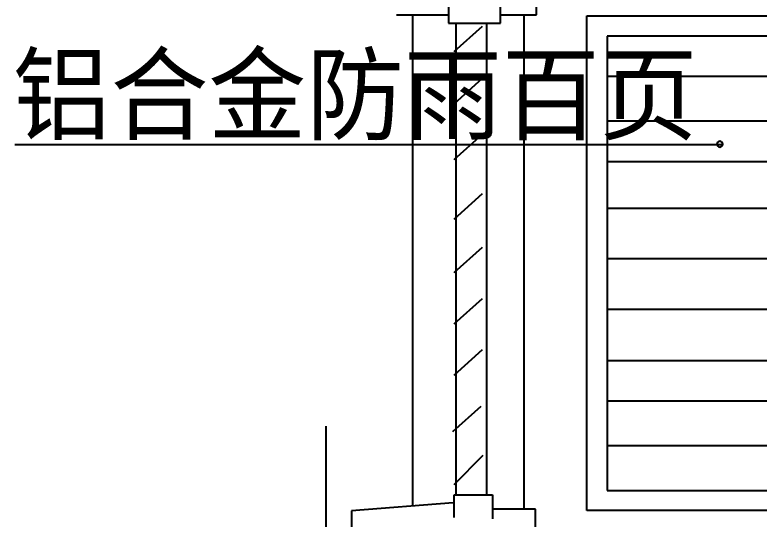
# Model space of a CAD drawing. Header units: metres. Extents: x 169789 to 254571, y -54633 to 5590.
# Drawn here: x 231372 to 235822, y -14597 to -11583 of the extents above; entities that cross this region are included whole.
import ezdxf

# ---------------------------------------------------------------- set-up
doc = ezdxf.new("R2010")
doc.units = ezdxf.units.M
doc.layers.add('DIM', color=3, linetype='Continuous')
doc.layers.add('WALL', color=40, linetype='Continuous')
doc.dimstyles.get("Standard").update_dxf_attribs({"dimtxt": 2.5, "dimasz": 2.5, "dimexe": 1.25, "dimexo": 0.625, "dimtad": 1, "dimcen": 2.5, "dimazin": 3, "dimtfac": 1, "dimtmove": 0, "dimatfit": 3})

# ---------------------------------------------------------------- blocks, each defined once
blk = doc.blocks.new('*D143')
for p, q in [((233233.45, -14042.07), (233233.2, -14042.07)), ((233233.7, -14565.65), (233233.7, -14042.07)), ((233233.7, -14830.62), (233233.7, -14042.07)), ((233233.7, -14042.07), (233233.7, -14042.07)), ((233233.95, -14042.07), (233234.2, -14042.07))]:
    blk.add_line(p, q)
at = {"layer": 'Defpoints'}
for p in [(233233.7, -14042.07), (233233.7, -14565.65), (233233.7, -14830.62)]:
    blk.add_point(p, dxfattribs=at)
at = {"layer": 'DIM', "insert": (233233.7, -14040.945), "char_height": 1, "attachment_point": 5}
blk.add_mtext('60', dxfattribs=at)

msp = doc.modelspace()

# ---------------------------------------------------------------- linework, layer by layer
at = {"layer": 'DIM'}
for p, q in [((234490.5, -11583.71), (234490.5, -10672.7)), ((233653.15, -11583.71), (233964.81, -11583.71)), ((234276.18, -11583.71), (234490.5, -11583.71)), ((234792.65, -11589.01), (243219.23, -11589.01)), ((234792.65, -14545.83), (234792.65, -11589.01)), ((234913.82, -11710.1), (234913.82, -14424.74)), ((243122.29, -11710.1), (234913.82, -11710.1)), ((243122.29, -11952.28), (234913.82, -11952.28)), ((243122.29, -12218.69), (234913.82, -12218.69)), ((235600.3, -12360.11), (231372.41, -12360.11)), ((243122.29, -12460.88), (234913.82, -12460.88)), ((243122.29, -12739.36), (234913.82, -12739.36)), ((243122.29, -13042.01), (234913.82, -13042.01)), ((243122.29, -13344.66), (234913.82, -13344.66)), ((243122.29, -13649.75), (234913.82, -13649.75)), ((243122.29, -13891.93), (234913.82, -13891.93)), ((243122.29, -14158.34), (234913.82, -14158.34)), ((234913.82, -14424.74), (243122.29, -14424.74)), ((233992.19, -14499.34), (233385.39, -14546.7)), ((233385.39, -14546.7), (233385.39, -14982.45)), ((234484.64, -14537.23), (234229.22, -14537.23)), ((234484.64, -16913.55), (234484.64, -14537.23)), ((243219.23, -14545.83), (234792.65, -14545.83))]:
    msp.add_line(p, q, dxfattribs=at)
for points in [[(233998.05, -11802.75), (234168.44, -11650.74)], [(233998.05, -12114.1), (234168.44, -11962.09)], [(233998.05, -12447.69), (234168.44, -12295.68)], [(233998.05, -12803.51), (234168.44, -12651.5)], [(233998.05, -13123.28), (234168.44, -12971.27)], [(233998.05, -13429.39), (234168.44, -13277.39)], [(233998.05, -13735.52), (234168.44, -13583.51)], [(233990.75, -14073.62), (234161.14, -13921.61)], [(233998.05, -14389.97), (234172.25, -14214.09)]]:
    msp.add_lwpolyline(points, dxfattribs=at)
msp.add_lwpolyline([(235569.93, -12356.41, 1), (235604.93, -12356.41, 1)], format="xyb", close=True, dxfattribs=at)
at = {"layer": 'WALL'}
for p, q in [((233964.81, -11498.89), (233964.81, -11632.03)), ((234276.18, -11632.03), (234276.18, -11513.68)), ((233749.66, -11583.71), (233749.66, -14518.27)), ((234416.26, -11583.71), (234416.26, -14537.23)), ((233964.81, -11632.03), (234276.18, -11632.03)), ((234009.23, -11632.03), (234009.23, -14453.47)), ((234192.16, -11632.03), (234192.16, -14453.47)), ((233998.24, -14586.37), (233998.24, -14452.36)), ((233998.24, -14452.36), (234227.85, -14452.36)), ((234227.85, -14452.36), (234227.85, -14595.46))]:
    msp.add_line(p, q, dxfattribs=at)

# ---------------------------------------------------------------- texts
at = {"layer": 'DIM'}
msp.add_text('铝合金防雨百页', height=450, dxfattribs=at).set_placement((231359.18, -12283.35))

# ---------------------------------------------------------------- dimensions: what is measured, and where the dimension line sits
dim = msp.add_linear_dim(base=(233233.7, -14042.07), p1=(233233.7, -14565.65), p2=(233233.7, -14830.62), text='60', dimstyle='Standard', dxfattribs=at)
dim.commit()
dim.dimension.update_dxf_attribs({"geometry": '*D143', "text_midpoint": (233233.7, -14040.945)})

doc.saveas('drawing.dxf')
